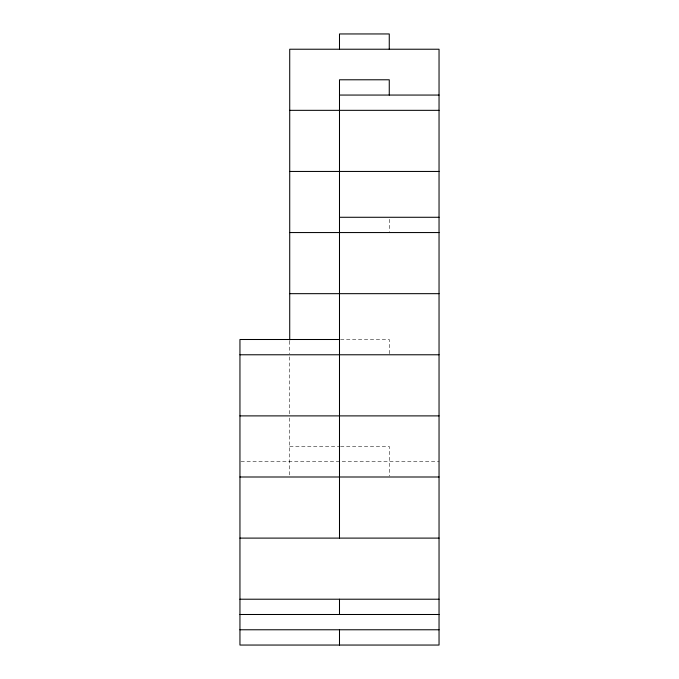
<?xml version="1.0" encoding="UTF-8"?>
<svg xmlns="http://www.w3.org/2000/svg" width="679" height="679" viewBox="0 0 679 679"><rect width="100%" height="100%" fill="white"/><g stroke="black" fill="none" stroke-linecap="round" stroke-linejoin="round"><path stroke-width="0.51" stroke-dasharray="3.4 2.55" d="M340.552 339.5L389.262 339.5L389.262 353.759M289.721 446.442L339.492 446.442M340.552 446.442L389.262 446.442L389.262 475.979M241.011 461.72L439.041 461.72M389.262 219.317L389.262 231.539M289.721 341.079L289.721 353.759M289.721 356.882L289.721 414.835M289.721 417.992L289.721 475.979"/><path stroke-width="1.02" d="M339.492 95.06L439.041 95.06M289.721 110.338L439.041 110.338M289.721 171.447L439.041 171.447M339.492 217.28L439.041 217.28M289.721 232.558L439.041 232.558M289.721 293.668L439.041 293.668M339.492 339.5L239.95 339.5L239.95 645.05L439.041 645.05L439.041 49.227L289.721 49.227L289.721 340.026M239.95 354.777L439.041 354.777M239.95 415.887L439.041 415.887M239.95 476.998L439.041 476.998M239.95 538.107L439.041 538.107M239.95 599.217L439.041 599.217M239.95 614.495L439.041 614.495M239.95 629.773L439.041 629.773M389.262 49.227L389.262 33.95L339.492 33.95L339.492 49.227M389.262 95.06L389.262 79.782L339.492 79.782L339.492 538.107M339.492 599.217L339.492 614.495M339.492 629.773L339.492 645.05"/></g></svg>
